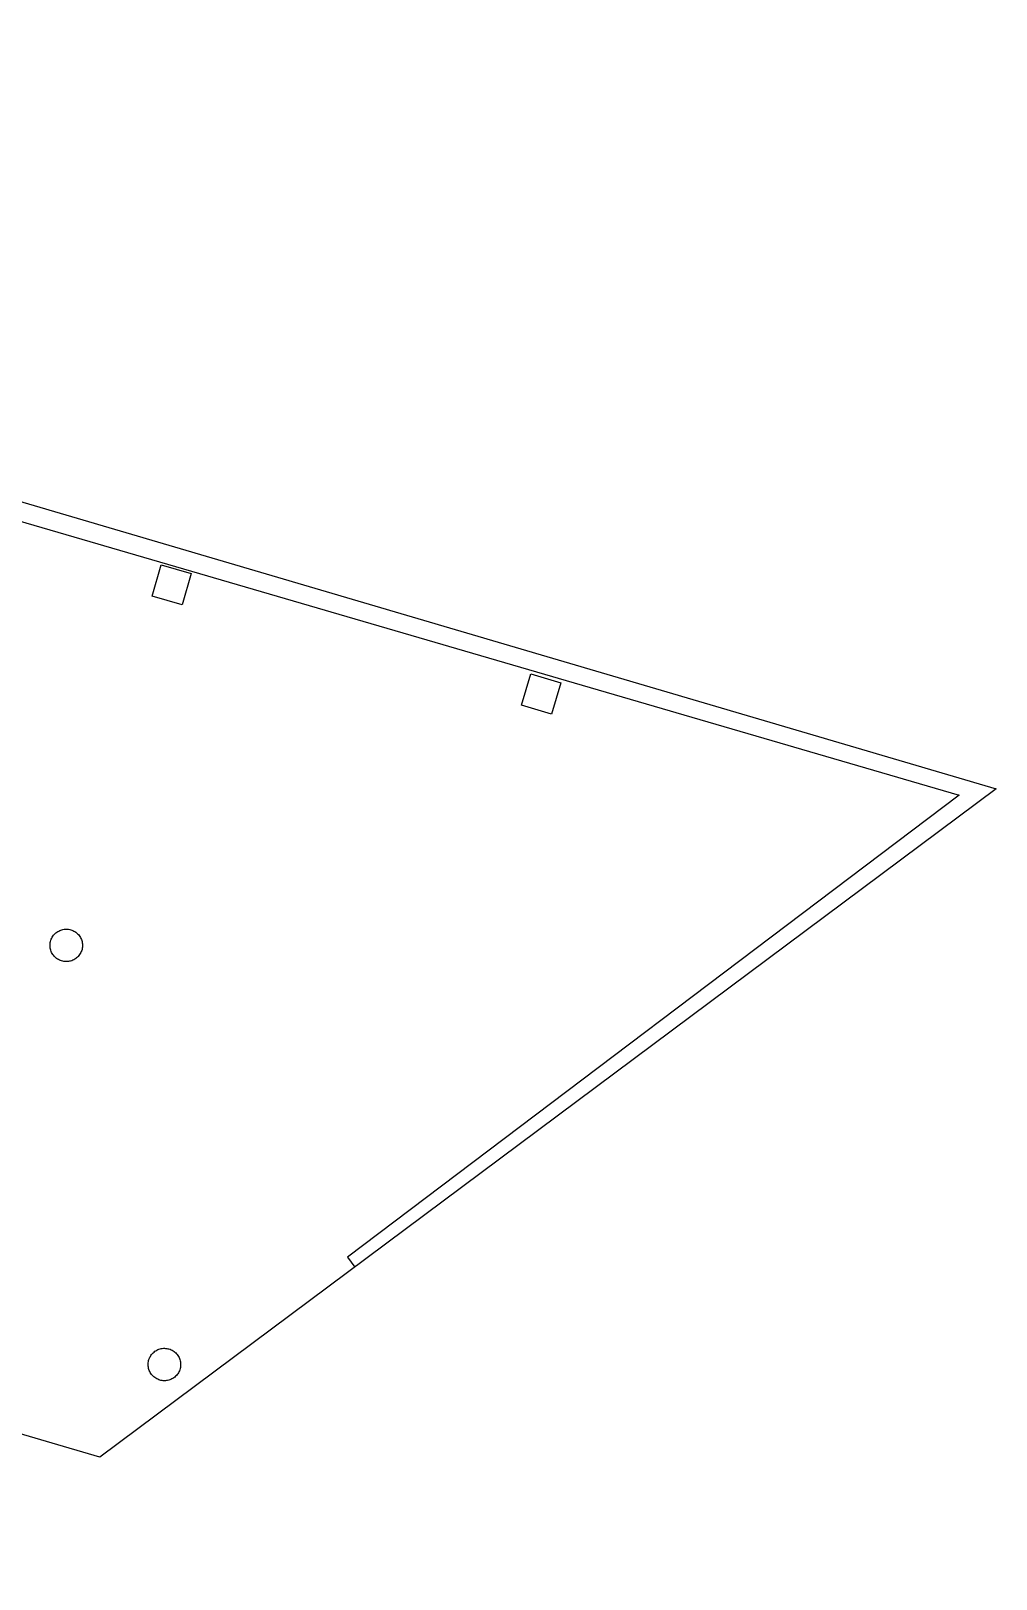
# Model space of a CAD drawing. Header units: inches. Extents: x 1826481.5 to 1826546.5, y 5114738.9 to 5114796.8.
# Drawn here: x 1826528.52 to 1826546.54, y 5114767.84 to 5114796.76 of the extents above; entities that cross this region are included whole.
import ezdxf

# ---------------------------------------------------------------- set-up
doc = ezdxf.new("R2010")
doc.units = ezdxf.units.IN
doc.header["$MEASUREMENT"] = 0

msp = doc.modelspace()

# ---------------------------------------------------------------- linework, layer by layer
for points in [[(1826546.539, 5114782.6), (1826529.806, 5114770.116), (1826509.785, 5114776.002), (1826502.255, 5114750.399), (1826481.452, 5114738.928), (1826498.491, 5114796.757), (1826546.539, 5114782.6)], [(1826497.039, 5114747.523), (1826496.899, 5114747.777), (1826481.975, 5114739.596), (1826498.713, 5114796.241), (1826545.851, 5114782.485), (1826534.431, 5114773.853), (1826534.569, 5114773.669)], [(1826531.516, 5114786.621), (1826531.344, 5114786.036), (1826530.783, 5114786.201), (1826530.955, 5114786.786), (1826531.516, 5114786.621)], [(1826538.414, 5114784.583), (1826538.242, 5114783.998), (1826537.681, 5114784.163), (1826537.853, 5114784.748), (1826538.414, 5114784.583)], [(1826529.095, 5114779.387), (1826529.075, 5114779.394), (1826529.056, 5114779.402), (1826529.037, 5114779.411), (1826529.018, 5114779.422), (1826529.001, 5114779.434), (1826528.984, 5114779.447), (1826528.969, 5114779.461), (1826528.954, 5114779.476), (1826528.941, 5114779.493), (1826528.928, 5114779.51), (1826528.917, 5114779.528), (1826528.907, 5114779.547), (1826528.899, 5114779.566), (1826528.892, 5114779.586), (1826528.886, 5114779.606), (1826528.882, 5114779.627), (1826528.879, 5114779.648), (1826528.878, 5114779.669), (1826528.878, 5114779.69), (1826528.879, 5114779.712), (1826528.883, 5114779.732), (1826528.887, 5114779.753), (1826528.893, 5114779.773), (1826528.9, 5114779.793), (1826528.909, 5114779.813), (1826528.919, 5114779.831), (1826528.931, 5114779.849), (1826528.943, 5114779.866), (1826528.957, 5114779.882), (1826528.972, 5114779.897), (1826528.987, 5114779.911), (1826529.004, 5114779.924), (1826529.022, 5114779.936), (1826529.04, 5114779.946), (1826529.059, 5114779.956), (1826529.079, 5114779.963), (1826529.099, 5114779.97), (1826529.12, 5114779.975), (1826529.141, 5114779.978), (1826529.162, 5114779.98), (1826529.183, 5114779.981), (1826529.204, 5114779.98), (1826529.225, 5114779.978), (1826529.246, 5114779.974), (1826529.266, 5114779.969), (1826529.286, 5114779.962), (1826529.306, 5114779.954), (1826529.325, 5114779.945), (1826529.343, 5114779.934), (1826529.361, 5114779.922), (1826529.377, 5114779.909), (1826529.393, 5114779.894), (1826529.408, 5114779.879), (1826529.421, 5114779.863), (1826529.433, 5114779.846), (1826529.444, 5114779.828), (1826529.454, 5114779.809), (1826529.463, 5114779.789), (1826529.47, 5114779.77), (1826529.476, 5114779.749), (1826529.48, 5114779.728), (1826529.483, 5114779.707), (1826529.484, 5114779.686), (1826529.484, 5114779.665), (1826529.482, 5114779.644), (1826529.479, 5114779.623), (1826529.475, 5114779.602), (1826529.469, 5114779.582), (1826529.461, 5114779.562), (1826529.452, 5114779.543), (1826529.442, 5114779.524), (1826529.431, 5114779.507), (1826529.418, 5114779.49), (1826529.405, 5114779.473), (1826529.39, 5114779.458), (1826529.374, 5114779.444), (1826529.357, 5114779.431), (1826529.34, 5114779.42), (1826529.321, 5114779.409), (1826529.302, 5114779.4), (1826529.283, 5114779.392), (1826529.262, 5114779.386), (1826529.242, 5114779.381), (1826529.221, 5114779.377), (1826529.2, 5114779.375), (1826529.179, 5114779.375), (1826529.158, 5114779.375), (1826529.137, 5114779.378), (1826529.116, 5114779.382), (1826529.095, 5114779.387)], [(1826530.928, 5114771.558), (1826530.907, 5114771.565), (1826530.888, 5114771.573), (1826530.869, 5114771.582), (1826530.851, 5114771.593), (1826530.833, 5114771.605), (1826530.817, 5114771.618), (1826530.801, 5114771.632), (1826530.786, 5114771.648), (1826530.773, 5114771.664), (1826530.761, 5114771.681), (1826530.75, 5114771.699), (1826530.74, 5114771.718), (1826530.731, 5114771.737), (1826530.724, 5114771.757), (1826530.718, 5114771.778), (1826530.714, 5114771.798), (1826530.711, 5114771.819), (1826530.71, 5114771.841), (1826530.71, 5114771.862), (1826530.712, 5114771.883), (1826530.715, 5114771.904), (1826530.719, 5114771.924), (1826530.725, 5114771.945), (1826530.733, 5114771.965), (1826530.742, 5114771.984), (1826530.752, 5114772.002), (1826530.763, 5114772.02), (1826530.775, 5114772.037), (1826530.789, 5114772.053), (1826530.804, 5114772.069), (1826530.82, 5114772.083), (1826530.837, 5114772.096), (1826530.854, 5114772.107), (1826530.873, 5114772.118), (1826530.892, 5114772.127), (1826530.911, 5114772.135), (1826530.932, 5114772.141), (1826530.952, 5114772.146), (1826530.973, 5114772.15), (1826530.994, 5114772.152), (1826531.015, 5114772.152), (1826531.036, 5114772.151), (1826531.057, 5114772.149), (1826531.078, 5114772.145), (1826531.099, 5114772.14), (1826531.119, 5114772.133), (1826531.138, 5114772.125), (1826531.157, 5114772.116), (1826531.176, 5114772.105), (1826531.193, 5114772.093), (1826531.21, 5114772.08), (1826531.225, 5114772.066), (1826531.24, 5114772.05), (1826531.253, 5114772.034), (1826531.266, 5114772.017), (1826531.277, 5114771.999), (1826531.287, 5114771.98), (1826531.295, 5114771.961), (1826531.302, 5114771.941), (1826531.308, 5114771.92), (1826531.312, 5114771.9), (1826531.315, 5114771.879), (1826531.316, 5114771.858), (1826531.316, 5114771.836), (1826531.314, 5114771.815), (1826531.311, 5114771.794), (1826531.307, 5114771.774), (1826531.301, 5114771.753), (1826531.293, 5114771.734), (1826531.285, 5114771.714), (1826531.275, 5114771.696), (1826531.263, 5114771.678), (1826531.251, 5114771.661), (1826531.237, 5114771.645), (1826531.222, 5114771.63), (1826531.206, 5114771.615), (1826531.19, 5114771.603), (1826531.172, 5114771.591), (1826531.154, 5114771.58), (1826531.135, 5114771.571), (1826531.115, 5114771.563), (1826531.095, 5114771.557), (1826531.074, 5114771.552), (1826531.053, 5114771.549), (1826531.032, 5114771.546), (1826531.011, 5114771.546), (1826530.99, 5114771.547), (1826530.969, 5114771.549), (1826530.948, 5114771.553), (1826530.928, 5114771.558)]]:
    msp.add_lwpolyline(points)

doc.saveas('drawing.dxf')
